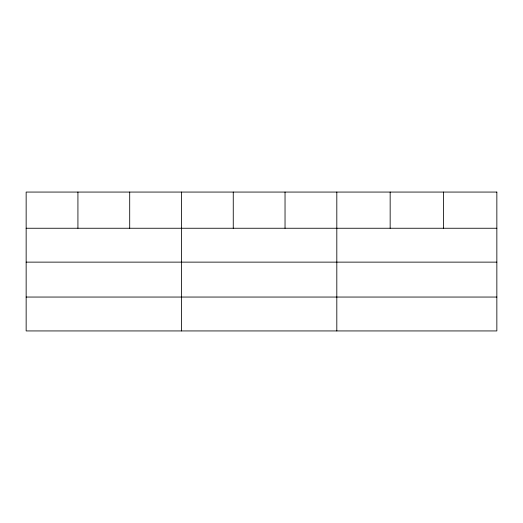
<?xml version="1.0" encoding="UTF-8"?>
<svg xmlns="http://www.w3.org/2000/svg" width="523" height="523" viewBox="0 0 523 523"><rect width="100%" height="100%" fill="white"/><g stroke="black" fill="none" stroke-linecap="round" stroke-linejoin="round"><path stroke-width="0.78" d="M26.15 228.25L496.85 228.25M26.15 262.134L496.85 262.134M26.15 297.051L496.85 297.051M443.504 192.065L443.504 228.25M390.158 192.065L390.158 228.25M336.812 192.065L336.812 330.935M285.035 192.065L285.035 228.25M233.258 192.065L233.258 228.25M181.481 192.065L181.481 330.935M129.704 192.065L129.704 228.25M77.927 192.065L77.927 228.25M496.85 192.065L26.15 192.065L26.15 330.935L496.85 330.935L496.85 192.065"/></g></svg>
